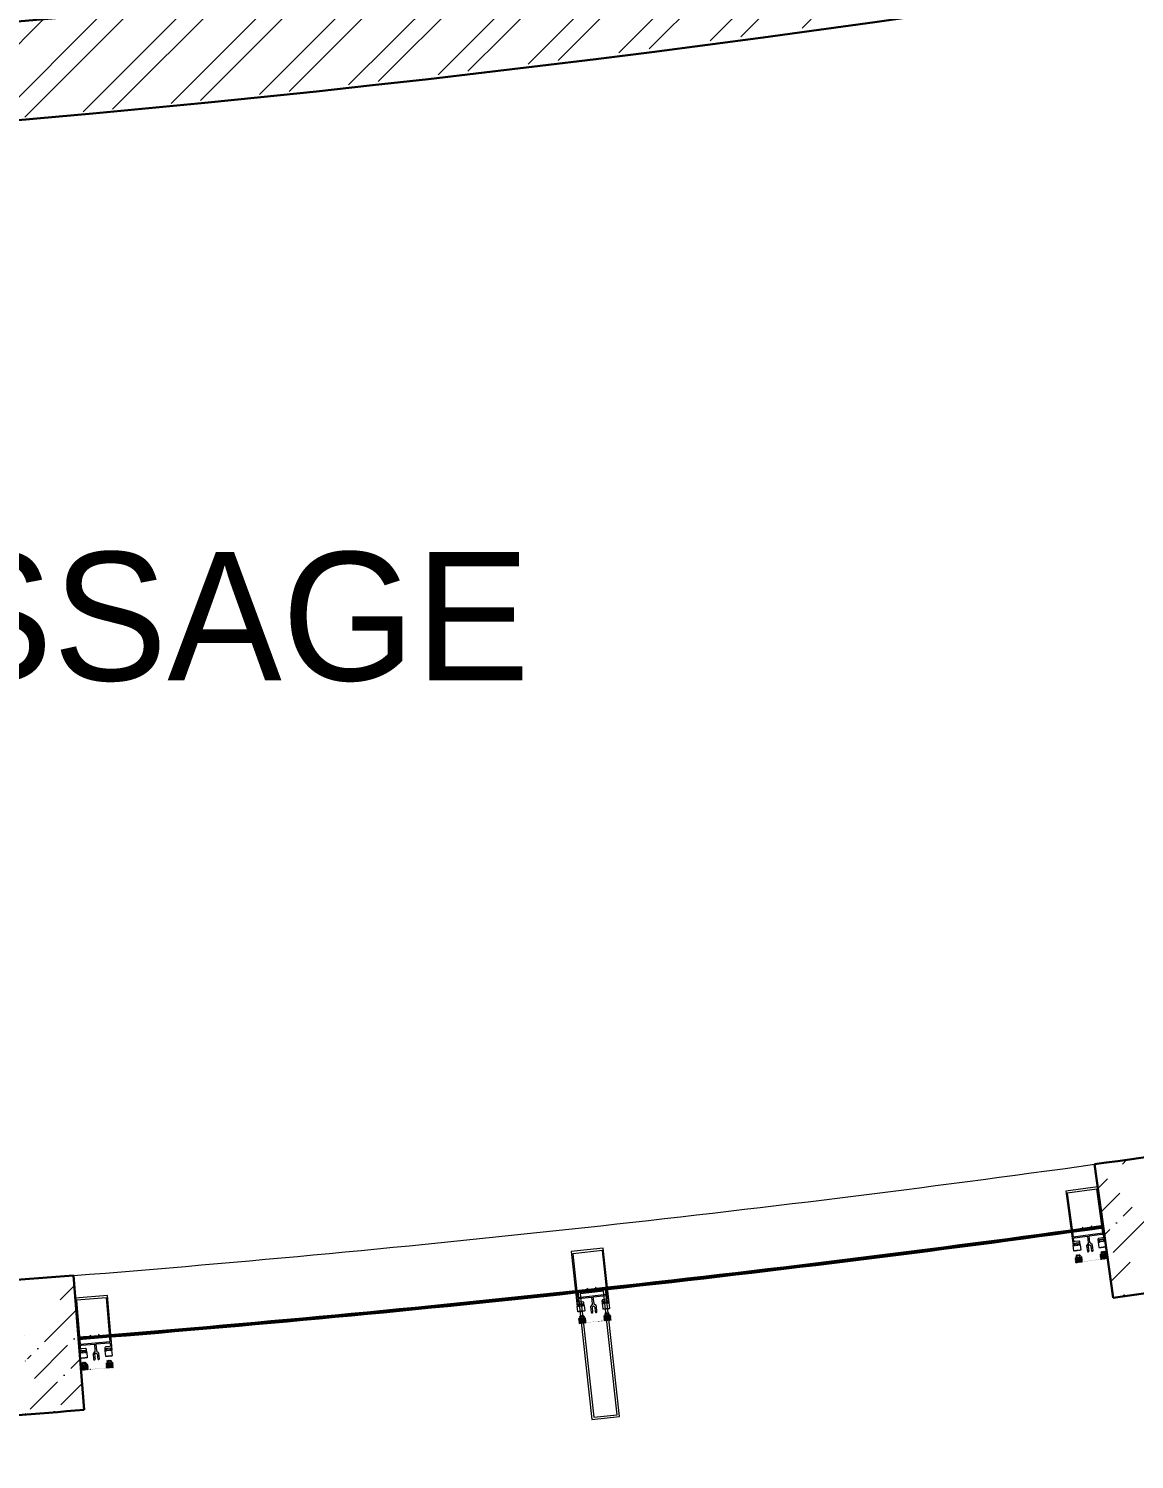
# Model space of a CAD drawing. Header units: millimetres. Extents: x 8275 to 147087, y -297470 to -191881.
# Drawn here: x 115798 to 118383, y -255542 to -252198 of the extents above; entities that cross this region are included whole.
import ezdxf

# ---------------------------------------------------------------- set-up
doc = ezdxf.new("R2010")
doc.units = ezdxf.units.MM
doc.header["$LTSCALE"] = 250
doc.header["$MEASUREMENT"] = 0
for name, color, linetype, lineweight in [('hatch', 9, 'Continuous', 0), ('text', 7, 'Continuous', 9), ('wall', 1, 'Continuous', 30), ('win', 4, 'Continuous', 20)]:
    doc.layers.add(name, color=color, linetype=linetype, lineweight=lineweight)
doc.styles.get("Standard").update_dxf_attribs({"font": 'GOTHIC.TTF', "height": 100})
pattern_1 = [(45, (-6686.724, -321362.345), (23.201941, 85.073785), [109.375, -21.875, 0, -21.875])]

msp = doc.modelspace()

# ---------------------------------------------------------------- hatches: boundary and pattern name
at = {"layer": 'hatch'}
h = msp.add_hatch(dxfattribs=at)
h.set_pattern_fill('ANSI32', color=256, scale=350, style=0)
h.set_pattern_definition([(45, (-6686.72, -321362.35), (-92.80777, 92.80777), []), (45, (-6624.85, -321362.35), (-92.80777, 92.80777), [])])
edge = h.paths.add_edge_path()
edge.add_line((117629.5, -252194), (117599.6, -251966))
edge.add_arc((112433.8, -214955.9), 37368.9, 262.12327, 277.94592, ccw=False)
edge.add_line((107312.7, -251972.2), (107277.7, -252193.6))
edge.add_arc((112455.2, -215257.3), 37297.4, 262.02063, 277.97921)
edge = h.paths.add_edge_path()
edge.add_line((117571.6, -251828.7), (117541.7, -251600.7))
edge.add_arc((112434.5, -214946), 37008.8, 262.13531, 277.93207, ccw=False)
edge.add_line((107370.5, -251606.7), (107335.5, -251828.1))
edge.add_arc((112476.3, -214946.8), 37237.9, 262.06468, 277.87059)
edge = h.paths.add_edge_path()
edge.add_line((127705.5, -249342.9), (127699.6, -249103.3))
edge.add_arc((112455.1, -214644.6), 37680.1, 280.12489, 293.86451, ccw=False)
edge.add_line((119079.1, -251738), (119114.9, -251965.2))
edge.add_arc((112612.8, -215281.8), 37255.2, 280.05122, 293.89841)
edge = h.paths.add_edge_path()
edge.add_line((119021.1, -251372.5), (119057.2, -251599.7))
edge.add_arc((112452, -214634.3), 37550.8, 280.13102, 293.95709)
edge.add_line((127699.6, -248950.1), (127699.6, -248698.3))
edge.add_arc((112452, -214634.4), 37320.7, 280.13794, 294.11411, ccw=False)
h.paths.add_polyline_path([(128156.8, -247451), (128156.8, -248168.1), (128161.9, -248165.9), (128161.9, -247451)])
h.paths.add_polyline_path([(127948.7, -248257.9), (127948.7, -247451), (127931.8, -247451), (127931.9, -248265.1)])
h.paths.add_polyline_path([(98253.5, -243221.2), (97937, -243901.1), (97728.5, -243804), (96826, -245742.5), (96256.4, -246966.1), (96464.9, -247063.2), (96972.7, -245972.5), (98253.5, -243221.2)])
h.paths.add_polyline_path([(126753.8, -243429.7), (126656.8, -243221.2), (126656.8, -243221.2), (127909.6, -245912.3), (128161.8, -245912.3), (128161.8, -245909.2), (126962.3, -243332.7), (127089.3, -243273.6), (128317.7, -245912.4), (128531.8, -245912.4), (128531.8, -245827.2), (127297.8, -243176.5), (127753.8, -242964.2), (128531.8, -242964.2), (128531.8, -242734.2), (127702.8, -242734.2), (127200.7, -242968), (127297.8, -243176.4)])
h = msp.add_hatch(dxfattribs=at)
h.set_pattern_fill('ANSI36', color=256, scale=350, style=0)
h.set_pattern_definition(pattern_1)
edge = h.paths.add_edge_path()
edge.add_line((120001.3, -254897.6), (120001.3, -254897.8))
edge.add_line((119966.8, -254710.7), (119978.6, -254774.7))
edge.add_line((120067.1, -254565.3), (120124.2, -254875.1))
edge.add_line((118456.8, -255147.1), (118456.9, -255147.3))
edge.add_line((118430.7, -254958.9), (118439.6, -255023.3))
edge.add_line((118289.7, -254852.5), (118333.1, -255164.5))
edge.add_arc((112688.4, -214534.2), 40830.4, 278.08474, 279.13921)
edge.add_arc((112688.4, -214534.2), 40705.4, 277.90933, 279.13921)
edge.add_arc((112688.4, -214534.2), 40830.4, 279.13921, 280.26837)
edge.add_arc((112688.4, -214534.2), 40705.4, 279.13921, 280.44378)
edge.add_arc((112688.4, -214534.2), 40895.4, 278.08446, 279.13921)
edge.add_arc((112688.4, -214534.2), 41020.4, 277.90933, 279.13921)
edge.add_arc((112688.4, -214534.2), 40895.4, 279.13921, 280.26865)
edge.add_arc((112688.4, -214534.2), 41020.4, 279.13921, 280.44378)
at = {"layer": 'hatch', "extrusion": (0.00036601, -0.002664, 0.999996)}
h = msp.add_hatch(dxfattribs=at)
h.set_pattern_fill('AR-HBONE', color=256, scale=0.411184, style=0)
h.set_pattern_definition([(45, (-6682.5878, -321391.3143), (2e-16, 2.326009148), [4.934210526, -1.64473684]), (135, (-6681.4248, -321390.1513), (2e-16, 2.326009148), [4.934210526, -1.64473684])])
h.paths.add_polyline_path([(118249, -255068.5), (118249.3, -255070.6), (118254.7, -255069.8), (118254.5, -255067.8)], flags=16)
h.paths.add_polyline_path([(118312.7, -255059.8), (118313, -255061.8), (118307.6, -255062.6), (118307.3, -255060.5)], flags=16)
edge = h.paths.add_edge_path()
edge.add_arc((118261.2, -255081.3), 0.685, -172.1764, 7.8236, ccw=False)
edge.add_arc((118259.8, -255081.5), 0.685, -172.1764, 7.8236, ccw=False)
edge.add_arc((118258.4, -255081.7), 0.685, -172.1764, 7.8236, ccw=False)
edge.add_arc((118257.1, -255081.8), 0.685, -172.1764, 7.8236, ccw=False)
edge.add_arc((118255.7, -255082), 0.685, -172.1764, 7.8236, ccw=False)
edge.add_arc((118254.4, -255082.2), 0.685, -172.1764, 7.8236, ccw=False)
edge.add_arc((118253, -255082.4), 0.685, -172.1764, 7.8236, ccw=False)
edge.add_arc((118251.7, -255082.6), 0.685, -172.1764, 7.8236, ccw=False)
edge.add_arc((118250.3, -255082.8), 0.685, -172.1764, 7.8236, ccw=False)
edge.add_arc((118248.9, -255083), 0.685, -172.1764, 7.8236, ccw=False)
edge.add_arc((118247.6, -255083.1), 0.685, -172.1764, 7.8236, ccw=False)
edge.add_arc((118246.2, -255083.3), 0.685, -172.1764, 7.8236, ccw=False)
edge.add_line((118245.5, -255083.4), (118243.9, -255071.3))
edge.add_line((118243.9, -255071.3), (118247.7, -255070.8))
edge.add_line((118247.7, -255070.8), (118247.4, -255068.8))
edge.add_line((118247.4, -255068.8), (118245.6, -255069))
edge.add_line((118245.6, -255069), (118246.8, -255065.4))
edge.add_line((118246.8, -255065.4), (118255.7, -255064.2))
edge.add_line((118255.7, -255064.2), (118257.9, -255067.3))
edge.add_line((118257.9, -255067.3), (118256.1, -255067.6))
edge.add_line((118256.1, -255067.6), (118256.4, -255069.6))
edge.add_line((118256.4, -255069.6), (118260.2, -255069.1))
edge.add_line((118260.2, -255069.1), (118261.8, -255081.2))
edge.add_arc((118304.5, -255075.2), 0.685, 187.8236, 367.8236)
edge.add_arc((118305.9, -255075.1), 0.685, 187.8236, 367.8236)
edge.add_arc((118307.2, -255074.9), 0.685, 187.8236, 367.8236)
edge.add_arc((118308.6, -255074.7), 0.685, 187.8236, 367.8236)
edge.add_arc((118309.9, -255074.5), 0.685, 187.8236, 367.8236)
edge.add_arc((118311.3, -255074.3), 0.685, 187.8236, 367.8236)
edge.add_arc((118312.6, -255074.1), 0.685, 187.8236, 367.8236)
edge.add_arc((118314, -255073.9), 0.685, 187.8236, 367.8236)
edge.add_arc((118315.4, -255073.7), 0.685, 187.8236, 367.8236)
edge.add_arc((118316.7, -255073.6), 0.685, 187.8236, 367.8236)
edge.add_arc((118318.1, -255073.4), 0.685, 187.8236, 367.8236)
edge.add_arc((118319.4, -255073.2), 0.685, 187.8236, 367.8236)
edge.add_line((118320.1, -255073.1), (118318.5, -255061.1))
edge.add_line((118318.5, -255061.1), (118314.7, -255061.6))
edge.add_line((118314.7, -255061.6), (118314.4, -255059.6))
edge.add_line((118314.4, -255059.6), (118316.1, -255059.3))
edge.add_line((118316.1, -255059.3), (118314, -255056.2))
edge.add_line((118314, -255056.2), (118305.2, -255057.4))
edge.add_line((118305.2, -255057.4), (118303.9, -255061))
edge.add_line((118303.9, -255061), (118305.7, -255060.8))
edge.add_line((118305.7, -255060.8), (118306, -255062.8))
edge.add_line((118306, -255062.8), (118302.2, -255063.3))
edge.add_line((118302.2, -255063.3), (118303.8, -255075.3))
at = {"layer": 'hatch'}
h = msp.add_hatch(dxfattribs=at)
h.set_pattern_fill('ANSI36', color=256, scale=350, style=0)
h.set_pattern_definition(pattern_1)
edge = h.paths.add_edge_path()
edge.add_line((115803.1, -255436.3), (115803.1, -255436.5))
edge.add_line((115788, -255246.9), (115793.2, -255311.7))
edge.add_line((115902.8, -255112.6), (115927.7, -255426.6))
edge.add_line((114241.1, -255525.3), (114241.1, -255525.5))
edge.add_line((114234.5, -255335.4), (114236.8, -255400.3))
edge.add_line((114105.3, -255215), (114116.2, -255529.8))
edge.add_arc((112693.2, -214610.5), 40754, 272.16746, 273.6043)
edge.add_arc((112693.2, -214610.5), 40629, 271.99172, 273.6043)
edge.add_arc((112688.4, -214534.2), 40830.4, 273.60429, 274.35379)
edge.add_arc((112688.4, -214534.2), 40705.4, 273.60429, 274.5292)
edge.add_arc((112693.2, -214610.5), 40819, 272.16718, 273.6043)
edge.add_arc((112693.2, -214610.5), 40944, 271.99172, 273.6043)
edge.add_arc((112688.4, -214534.2), 40895.4, 273.60429, 274.35407)
edge.add_arc((112688.4, -214534.2), 41020.4, 273.60429, 274.5292)
at = {"layer": 'hatch', "extrusion": (0.000291448, -0.002673, 0.999996)}
h = msp.add_hatch(dxfattribs=at)
h.set_pattern_fill('AR-HBONE', color=256, scale=0.411184, style=0)
h.set_pattern_definition([(45, (-6683.4306, -321391.409), (2e-16, 2.326009148), [4.934210526, -1.64473684]), (135, (-6682.2676, -321390.246), (2e-16, 2.326009148), [4.934210526, -1.64473684])])
h.paths.add_polyline_path([(117088.9, -255210.6), (117089.1, -255212.7), (117094.6, -255212.1), (117094.3, -255210)], flags=16)
h.paths.add_polyline_path([(117152.8, -255203.7), (117153, -255205.7), (117147.6, -255206.3), (117147.4, -255204.2)], flags=16)
edge = h.paths.add_edge_path()
edge.add_arc((117100.7, -255223.7), 0.685, -173.7773, 6.2227, ccw=False)
edge.add_arc((117099.3, -255223.8), 0.685, -173.7773, 6.2227, ccw=False)
edge.add_arc((117097.9, -255224), 0.685, -173.7773, 6.2227, ccw=False)
edge.add_arc((117096.6, -255224.1), 0.685, -173.7773, 6.2227, ccw=False)
edge.add_arc((117095.2, -255224.3), 0.685, -173.7773, 6.2227, ccw=False)
edge.add_arc((117093.8, -255224.4), 0.685, -173.7773, 6.2227, ccw=False)
edge.add_arc((117092.5, -255224.6), 0.685, -173.7773, 6.2227, ccw=False)
edge.add_arc((117091.1, -255224.7), 0.685, -173.7773, 6.2227, ccw=False)
edge.add_arc((117089.8, -255224.9), 0.685, -173.7773, 6.2227, ccw=False)
edge.add_arc((117088.4, -255225), 0.685, -173.7773, 6.2227, ccw=False)
edge.add_arc((117087, -255225.2), 0.685, -173.7773, 6.2227, ccw=False)
edge.add_arc((117085.7, -255225.3), 0.685, -173.7773, 6.2227, ccw=False)
edge.add_line((117085, -255225.4), (117083.7, -255213.3))
edge.add_line((117083.7, -255213.3), (117087.5, -255212.8))
edge.add_line((117087.5, -255212.8), (117087.3, -255210.8))
edge.add_line((117087.3, -255210.8), (117085.5, -255211))
edge.add_line((117085.5, -255211), (117086.7, -255207.4))
edge.add_line((117086.7, -255207.4), (117095.6, -255206.4))
edge.add_line((117095.6, -255206.4), (117097.7, -255209.7))
edge.add_line((117097.7, -255209.7), (117096, -255209.9))
edge.add_line((117096, -255209.9), (117096.2, -255211.9))
edge.add_line((117096.2, -255211.9), (117100, -255211.5))
edge.add_line((117100, -255211.5), (117101.3, -255223.6))
edge.add_arc((117144.1, -255218.9), 0.685, 186.2227, 366.2227)
edge.add_arc((117145.5, -255218.7), 0.685, 186.2227, 366.2227)
edge.add_arc((117146.9, -255218.6), 0.685, 186.2227, 366.2227)
edge.add_arc((117148.2, -255218.4), 0.685, 186.2227, 366.2227)
edge.add_arc((117149.6, -255218.3), 0.685, 186.2227, 366.2227)
edge.add_arc((117151, -255218.1), 0.685, 186.2227, 366.2227)
edge.add_arc((117152.3, -255218), 0.685, 186.2227, 366.2227)
edge.add_arc((117153.7, -255217.8), 0.685, 186.2227, 366.2227)
edge.add_arc((117155, -255217.7), 0.685, 186.2227, 366.2227)
edge.add_arc((117156.4, -255217.5), 0.685, 186.2227, 366.2227)
edge.add_arc((117157.8, -255217.4), 0.685, 186.2227, 366.2227)
edge.add_arc((117159.1, -255217.2), 0.685, 186.2227, 366.2227)
edge.add_line((117159.8, -255217.2), (117158.5, -255205.1))
edge.add_line((117158.5, -255205.1), (117154.7, -255205.5))
edge.add_line((117154.7, -255205.5), (117154.5, -255203.5))
edge.add_line((117154.5, -255203.5), (117156.2, -255203.3))
edge.add_line((117156.2, -255203.3), (117154.2, -255200.1))
edge.add_line((117154.2, -255200.1), (117145.3, -255201))
edge.add_line((117145.3, -255201), (117144, -255204.6))
edge.add_line((117144, -255204.6), (117145.7, -255204.4))
edge.add_line((117145.7, -255204.4), (117146, -255206.5))
edge.add_line((117146, -255206.5), (117142.1, -255206.9))
edge.add_line((117142.1, -255206.9), (117143.5, -255218.9))
at = {"layer": 'hatch', "extrusion": (0.000223397, -0.00268, 0.999996)}
h = msp.add_hatch(dxfattribs=at)
h.set_pattern_fill('AR-HBONE', color=256, scale=0.411184, style=0)
h.set_pattern_definition([(45, (-6684.1997, -321391.476), (2e-16, 2.326009148), [4.934210526, -1.64473684]), (135, (-6683.0367, -321390.313), (2e-16, 2.326009148), [4.934210526, -1.64473684])])
h.paths.add_polyline_path([(115925.7, -255319.7), (115925.9, -255321.7), (115931.3, -255321.3), (115931.2, -255319.2)], flags=16)
h.paths.add_polyline_path([(115989.8, -255314.3), (115990, -255316.4), (115984.5, -255316.8), (115984.3, -255314.8)], flags=16)
edge = h.paths.add_edge_path()
edge.add_arc((115937.1, -255333), 0.685, -175.2342, 4.7658, ccw=False)
edge.add_arc((115935.8, -255333.2), 0.685, -175.2342, 4.7658, ccw=False)
edge.add_arc((115934.4, -255333.3), 0.685, -175.2342, 4.7658, ccw=False)
edge.add_arc((115933, -255333.4), 0.685, -175.2342, 4.7658, ccw=False)
edge.add_arc((115931.7, -255333.5), 0.685, -175.2342, 4.7658, ccw=False)
edge.add_arc((115930.3, -255333.6), 0.685, -175.2342, 4.7658, ccw=False)
edge.add_arc((115928.9, -255333.7), 0.685, -175.2342, 4.7658, ccw=False)
edge.add_arc((115927.6, -255333.8), 0.685, -175.2342, 4.7658, ccw=False)
edge.add_arc((115926.2, -255333.9), 0.685, -175.2342, 4.7658, ccw=False)
edge.add_arc((115924.8, -255334.1), 0.685, -175.2342, 4.7658, ccw=False)
edge.add_arc((115923.5, -255334.2), 0.685, -175.2342, 4.7658, ccw=False)
edge.add_arc((115922.1, -255334.3), 0.685, -175.2342, 4.7658, ccw=False)
edge.add_line((115921.4, -255334.3), (115920.4, -255322.2))
edge.add_line((115920.4, -255322.2), (115924.2, -255321.9))
edge.add_line((115924.2, -255321.9), (115924.1, -255319.8))
edge.add_line((115924.1, -255319.8), (115922.3, -255320))
edge.add_line((115922.3, -255320), (115923.6, -255316.4))
edge.add_line((115923.6, -255316.4), (115932.5, -255315.7))
edge.add_line((115932.5, -255315.7), (115934.6, -255318.9))
edge.add_line((115934.6, -255318.9), (115932.8, -255319.1))
edge.add_line((115932.8, -255319.1), (115933, -255321.1))
edge.add_line((115933, -255321.1), (115936.8, -255320.8))
edge.add_line((115936.8, -255320.8), (115937.8, -255333))
edge.add_arc((115980.7, -255329.3), 0.685, 184.7658, 364.7658)
edge.add_arc((115982.1, -255329.2), 0.685, 184.7658, 364.7658)
edge.add_arc((115983.5, -255329.1), 0.685, 184.7658, 364.7658)
edge.add_arc((115984.8, -255329), 0.685, 184.7658, 364.7658)
edge.add_arc((115986.2, -255328.9), 0.685, 184.7658, 364.7658)
edge.add_arc((115987.6, -255328.7), 0.685, 184.7658, 364.7658)
edge.add_arc((115988.9, -255328.6), 0.685, 184.7658, 364.7658)
edge.add_arc((115990.3, -255328.5), 0.685, 184.7658, 364.7658)
edge.add_arc((115991.7, -255328.4), 0.685, 184.7658, 364.7658)
edge.add_arc((115993, -255328.3), 0.685, 184.7658, 364.7658)
edge.add_arc((115994.4, -255328.2), 0.685, 184.7658, 364.7658)
edge.add_arc((115995.8, -255328.1), 0.685, 184.7658, 364.7658)
edge.add_line((115996.4, -255328), (115995.4, -255315.9))
edge.add_line((115995.4, -255315.9), (115991.6, -255316.2))
edge.add_line((115991.6, -255316.2), (115991.4, -255314.2))
edge.add_line((115991.4, -255314.2), (115993.2, -255314))
edge.add_line((115993.2, -255314), (115991.3, -255310.8))
edge.add_line((115991.3, -255310.8), (115982.4, -255311.5))
edge.add_line((115982.4, -255311.5), (115980.9, -255315.1))
edge.add_line((115980.9, -255315.1), (115982.7, -255314.9))
edge.add_line((115982.7, -255314.9), (115982.9, -255317))
edge.add_line((115982.9, -255317), (115979, -255317.3))
edge.add_line((115979, -255317.3), (115980, -255329.4))

# ---------------------------------------------------------------- linework, layer by layer
at = {"layer": 'wall'}
for p, q in [((118289.7, -254852.5, -11300.6), (118333.1, -255164.5, -11300.6)), ((115902.8, -255112.6, -11300.6), (115927.7, -255426.6, -11300.6)), ((115803.1, -255436.3, -11300.6), (115803.1, -255436.5, -11300.6))]:
    msp.add_line(p, q, dxfattribs=at)
for centre, radius, start, end in [((112457, -214647.6, -11300.6), 37910.1, 242.78078, 293.91038), ((112457, -214647.6, -11300.6), 37680.1, 262.15249, 277.84127), ((112688.4, -214534.2, -11300.6), 40705.4, 277.90933, 279.13921), ((112688.4, -214534.2, -11300.6), 41020.4, 277.90933, 279.13921), ((112688.4, -214534.2, -11300.6), 40705.4, 273.60429, 274.5292), ((112688.4, -214534.2, -11300.6), 41020.4, 273.60429, 274.5292)]:
    msp.add_arc(centre, radius, start, end, dxfattribs=at)
at = {"layer": 'win', "extrusion": (0.00036601, -0.002664, 0.999996)}
for p, q in [((118260.8, -254999.5, -11300.6), (118262.4, -255000.7, -11300.6)), ((118263.1, -255006.1, -11300.6), (118261.9, -255007.7, -11300.6)), ((118262.4, -255000.7, -11300.6), (118263.1, -255006.1, -11300.6)), ((118282.5, -254996.6, -11300.6), (118281.4, -254998.1, -11300.6)), ((118281.4, -254998.1, -11300.6), (118282.1, -255003.5, -11300.6)), ((118282.1, -255003.5, -11300.6), (118283.7, -255004.7, -11300.6))]:
    msp.add_line(p, q, dxfattribs=at)
at = {"layer": 'win', "extrusion": (0.000291448, -0.002673, 0.999996)}
for p, q in [((117102.6, -255142.2, -11300.6), (117104.2, -255143.4, -11300.6)), ((117124.4, -255139.9, -11300.6), (117123.2, -255141.4, -11300.6)), ((117123.2, -255141.4, -11300.6), (117123.8, -255146.8, -11300.6)), ((117104.7, -255148.9, -11300.6), (117103.5, -255150.4, -11300.6)), ((117104.2, -255143.4, -11300.6), (117104.7, -255148.9, -11300.6)), ((117123.8, -255146.8, -11300.6), (117125.3, -255148, -11300.6))]:
    msp.add_line(p, q, dxfattribs=at)
at = {"layer": 'win', "extrusion": (0.000223397, -0.00268, 0.999996)}
for p, q in [((115941.2, -255251.6, -11300.6), (115942.7, -255252.9, -11300.6)), ((115943.2, -255258.4, -11300.6), (115941.9, -255259.8, -11300.6)), ((115942.7, -255252.9, -11300.6), (115943.2, -255258.4, -11300.6)), ((115963.1, -255249.8, -11300.6), (115961.8, -255251.3, -11300.6)), ((115961.8, -255251.3, -11300.6), (115962.3, -255256.8, -11300.6)), ((115962.3, -255256.8, -11300.6), (115963.8, -255258, -11300.6))]:
    msp.add_line(p, q, dxfattribs=at)
at = {"layer": 'win', "extrusion": (0.00036601, -0.002664, 0.999996), "elevation": -10447}
msp.add_lwpolyline([(118285.2, -255075.1), (118285.8, -255075.5), (118285.3, -255076.2), (118285.7, -255078.9), (118286.3, -255079.3), (118285.8, -255080), (118286.2, -255082.7), (118286.8, -255083.1, 0.960671), (118290.3, -255082.5), (118288.6, -255070, 0.198912), (118287.7, -255068.4), (118283.9, -255065.5, -0.198912), (118282.9, -255063.9), (118280.8, -255048.3), (118310.9, -255044.1, -0.414214), (118313.7, -255046.2), (118314.2, -255050.2, -0.414214), (118312.1, -255053), (118303.4, -255054.2, 0.414214), (118301.3, -255056.9), (118302.2, -255063.3), (118306, -255062.8), (118305.7, -255060.8), (118304, -255061), (118303.5, -255057.6), (118315.7, -255055.9), (118316.2, -255059.3), (118314.4, -255059.6), (118314.7, -255061.6), (118318.5, -255061.1), (118301, -254933.6), (118226.3, -254943.8), (118243.8, -255071.3), (118247.6, -255070.8), (118247.4, -255068.8), (118245.6, -255069), (118245.1, -255065.6), (118257.3, -255063.9), (118257.8, -255067.3), (118256, -255067.6), (118256.3, -255069.6), (118260.1, -255069.1), (118259.2, -255062.7, 0.414214), (118256.5, -255060.6), (118247.8, -255061.8, -0.414214), (118245, -255059.7), (118244.5, -255055.8, -0.414214), (118246.6, -255053), (118276.7, -255048.8), (118278.9, -255064.5, -0.198912), (118278.4, -255066.3), (118275.5, -255070.1, 0.198912), (118275, -255071.9), (118276.8, -255084.4, 0.960671), (118280.3, -255084), (118280.8, -255083.4), (118280.4, -255080.7), (118279.8, -255080.2), (118280.2, -255079.6), (118279.9, -255076.9), (118279.3, -255076.4), (118279.7, -255075.8), (118279.4, -255073.1), (118278.7, -255072.6), (118281.5, -255068.9), (118285.3, -255071.7), (118284.8, -255072.4)], format="xyb", close=True, dxfattribs=at)
for points in [[(118229.8, -254948.9), (118243.7, -255050.6), (118313, -255041.1), (118299, -254939.4)], [(118249, -255068.5), (118249.3, -255070.6), (118254.7, -255069.8), (118254.5, -255067.8)], [(118312.7, -255059.8), (118313, -255061.8), (118307.6, -255062.6), (118307.3, -255060.5)]]:
    msp.add_lwpolyline(points, close=True, dxfattribs=at)
for points in [[(118261.8, -255081.2, -1), (118260.5, -255081.4, -1), (118259.1, -255081.6, -1), (118257.8, -255081.7, -1), (118256.4, -255081.9, -1), (118255.1, -255082.1, -1), (118253.7, -255082.3, -1), (118252.3, -255082.5, -1), (118251, -255082.7, -1), (118249.6, -255082.9, -1), (118248.3, -255083.1, -1), (118246.9, -255083.2, -1), (118245.5, -255083.4), (118243.9, -255071.3), (118247.6, -255070.8), (118247.4, -255068.8), (118245.6, -255069), (118246.8, -255065.4), (118255.7, -255064.2), (118257.9, -255067.3), (118256, -255067.6), (118256.3, -255069.6), (118260.2, -255069.1), (118261.8, -255081.2)], [(118303.8, -255075.3, 1), (118305.2, -255075.1, 1), (118306.5, -255075, 1), (118307.9, -255074.8, 1), (118309.2, -255074.6, 1), (118310.6, -255074.4, 1), (118312, -255074.2, 1), (118313.3, -255074, 1), (118314.7, -255073.8, 1), (118316, -255073.7, 1), (118317.4, -255073.5, 1), (118318.8, -255073.3, 1), (118320.1, -255073.1), (118318.5, -255061.1), (118314.7, -255061.6), (118314.4, -255059.6), (118316.1, -255059.3), (118314, -255056.2), (118305.2, -255057.4), (118303.9, -255061), (118305.7, -255060.8), (118306, -255062.8), (118302.2, -255063.3), (118303.8, -255075.3)]]:
    msp.add_lwpolyline(points, format="xyb", dxfattribs=at)
at = {"layer": 'win', "extrusion": (0.000291448, -0.002673, 0.999996), "elevation": -10443.5}
msp.add_lwpolyline([(117124.8, -255218.2), (117125.4, -255218.6), (117124.9, -255219.2), (117125.2, -255222), (117125.8, -255222.5), (117125.3, -255223.1), (117125.6, -255225.8), (117126.3, -255226.3, 0.960671), (117129.8, -255225.7), (117128.4, -255213.2, 0.198912), (117127.5, -255211.6), (117123.8, -255208.6, -0.198912), (117122.9, -255206.9), (117121.2, -255191.2), (117151.4, -255187.9, -0.414214), (117154.2, -255190.1), (117154.6, -255194.1, -0.414214), (117152.4, -255196.8), (117143.7, -255197.8, 0.414214), (117141.5, -255200.5), (117142.2, -255206.9), (117146, -255206.5), (117145.8, -255204.4), (117144, -255204.6), (117143.6, -255201.2), (117155.9, -255199.9), (117156.3, -255203.3), (117154.5, -255203.5), (117154.7, -255205.5), (117158.5, -255205.1), (117144.6, -255077.1), (117069.7, -255085.3), (117083.6, -255213.3), (117087.4, -255212.9), (117087.2, -255210.8), (117085.4, -255211), (117085.1, -255207.6), (117097.3, -255206.3), (117097.7, -255209.7), (117095.9, -255209.9), (117096.1, -255211.9), (117100, -255211.5), (117099.3, -255205.1, 0.414214), (117096.5, -255202.9), (117087.8, -255203.8, -0.414214), (117085.1, -255201.7), (117084.7, -255197.7, -0.414214), (117086.9, -255195), (117117.1, -255191.7), (117118.8, -255207.4, -0.198912), (117118.3, -255209.2), (117115.3, -255212.9, 0.198912), (117114.8, -255214.7), (117116.2, -255227.2, 0.960671), (117119.7, -255227), (117120.2, -255226.4), (117119.9, -255223.7), (117119.3, -255223.2), (117119.8, -255222.6), (117119.5, -255219.8), (117118.9, -255219.4), (117119.4, -255218.7), (117119.1, -255216), (117118.5, -255215.5), (117121.4, -255211.9), (117125, -255214.8), (117124.5, -255215.4)], format="xyb", close=True, dxfattribs=at)
for points in [[(117073, -255090.5), (117084.1, -255192.5), (117153.6, -255185), (117142.5, -255082.9)], [(117152.8, -255203.7), (117153, -255205.7), (117147.6, -255206.3), (117147.4, -255204.2)], [(117088.9, -255210.6), (117089.1, -255212.7), (117094.6, -255212.1), (117094.3, -255210)]]:
    msp.add_lwpolyline(points, close=True, dxfattribs=at)
at = {"layer": 'win', "extrusion": (0.000223397, -0.00268, 0.999996), "elevation": -10441}
msp.add_lwpolyline([(115961.4, -255328.1), (115962, -255328.6), (115961.5, -255329.2), (115961.7, -255331.9), (115962.3, -255332.4), (115961.8, -255333), (115962.1, -255335.8), (115962.7, -255336.3, 0.960671), (115966.2, -255335.8), (115965.1, -255323.3, 0.198912), (115964.3, -255321.6), (115960.7, -255318.5, -0.198912), (115959.8, -255316.9), (115958.5, -255301.1), (115988.8, -255298.6, -0.414214), (115991.5, -255300.9), (115991.8, -255304.8, -0.414214), (115989.6, -255307.5), (115980.8, -255308.2, 0.414214), (115978.6, -255310.9), (115979.1, -255317.3), (115982.9, -255317), (115982.7, -255314.9), (115981, -255315.1), (115980.7, -255311.7), (115993, -255310.6), (115993.3, -255314), (115991.5, -255314.2), (115991.7, -255316.2), (115995.5, -255315.9), (115984.8, -255187.7), (115909.7, -255193.9), (115920.4, -255322.2), (115924.2, -255321.9), (115924, -255319.8), (115922.2, -255320), (115922, -255316.6), (115934.2, -255315.5), (115934.5, -255318.9), (115932.8, -255319.1), (115932.9, -255321.1), (115936.7, -255320.8), (115936.2, -255314.4, 0.414214), (115933.5, -255312.1), (115924.8, -255312.9, -0.414214), (115922.1, -255310.6), (115921.8, -255306.7, -0.414214), (115924.1, -255304), (115954.4, -255301.5), (115955.7, -255317.2, -0.198912), (115955.1, -255319), (115952.1, -255322.6, 0.198912), (115951.5, -255324.4), (115952.5, -255337, 0.960671), (115956.1, -255336.8), (115956.6, -255336.2), (115956.4, -255333.5), (115955.8, -255333), (115956.3, -255332.4), (115956.1, -255329.7), (115955.5, -255329.2), (115956, -255328.6), (115955.7, -255325.8), (115955.1, -255325.3), (115958.1, -255321.8), (115961.7, -255324.8), (115961.2, -255325.4)], format="xyb", close=True, dxfattribs=at)
for points in [[(115912.9, -255199.2), (115921.4, -255301.5), (115991, -255295.7), (115982.5, -255193.3)], [(115925.7, -255319.7), (115925.9, -255321.7), (115931.3, -255321.3), (115931.2, -255319.2)], [(115989.8, -255314.3), (115990, -255316.4), (115984.5, -255316.8), (115984.3, -255314.8)]]:
    msp.add_lwpolyline(points, close=True, dxfattribs=at)
at = {"layer": 'win', "extrusion": (-4.62928e-06, 4.24569e-05, 1), "elevation": -11314.3}
for points in [[(117179, -255441.5), (117146.5, -255143.3), (117081.9, -255150.4), (117114.4, -255448.6)], [(117173.5, -255437.1), (117142.1, -255148.8), (117087.4, -255154.8), (117118.8, -255443.1)]]:
    msp.add_lwpolyline(points, close=True, dxfattribs=at)
at = {"layer": 'win', "extrusion": (0.000291448, -0.002673, 0.999996), "elevation": -10443.5}
for points in [[(117143.5, -255218.9, 1), (117144.8, -255218.8, 1), (117146.2, -255218.6, 1), (117147.5, -255218.5, 1), (117148.9, -255218.3, 1), (117150.3, -255218.2, 1), (117151.6, -255218, 1), (117153, -255217.9, 1), (117154.4, -255217.8, 1), (117155.7, -255217.6, 1), (117157.1, -255217.5, 1), (117158.4, -255217.3, 1), (117159.8, -255217.2), (117158.5, -255205.1), (117154.7, -255205.5), (117154.5, -255203.5), (117156.2, -255203.3), (117154.2, -255200.1), (117145.3, -255201), (117144, -255204.6), (117145.7, -255204.4), (117146, -255206.5), (117142.1, -255206.9), (117143.5, -255218.9)], [(117101.3, -255223.6, -1), (117100, -255223.8, -1), (117098.6, -255223.9, -1), (117097.2, -255224.1, -1), (117095.9, -255224.2, -1), (117094.5, -255224.4, -1), (117093.2, -255224.5, -1), (117091.8, -255224.7, -1), (117090.4, -255224.8, -1), (117089.1, -255225, -1), (117087.7, -255225.1, -1), (117086.3, -255225.3, -1), (117085, -255225.4), (117083.7, -255213.3), (117087.4, -255212.9), (117087.2, -255210.8), (117085.5, -255211), (117086.7, -255207.4), (117095.6, -255206.4), (117097.7, -255209.7), (117095.9, -255209.9), (117096.1, -255211.9), (117100, -255211.5), (117101.3, -255223.6)]]:
    msp.add_lwpolyline(points, format="xyb", dxfattribs=at)
at = {"layer": 'win', "extrusion": (0.000223397, -0.00268, 0.999996), "elevation": -10441}
for points in [[(115937.8, -255333, -1), (115936.5, -255333.1, -1), (115935.1, -255333.2, -1), (115933.7, -255333.3, -1), (115932.4, -255333.4, -1), (115931, -255333.6, -1), (115929.6, -255333.7, -1), (115928.3, -255333.8, -1), (115926.9, -255333.9, -1), (115925.5, -255334, -1), (115924.2, -255334.1, -1), (115922.8, -255334.2, -1), (115921.4, -255334.3), (115920.4, -255322.2), (115924.2, -255321.9), (115924, -255319.8), (115922.3, -255320), (115923.6, -255316.4), (115932.5, -255315.7), (115934.6, -255318.9), (115932.8, -255319.1), (115932.9, -255321.1), (115936.8, -255320.8), (115937.8, -255333)], [(115980, -255329.4, 1), (115981.4, -255329.3, 1), (115982.8, -255329.1, 1), (115984.1, -255329, 1), (115985.5, -255328.9, 1), (115986.9, -255328.8, 1), (115988.2, -255328.7, 1), (115989.6, -255328.6, 1), (115991, -255328.5, 1), (115992.3, -255328.4, 1), (115993.7, -255328.2, 1), (115995.1, -255328.1, 1), (115996.4, -255328), (115995.4, -255315.9), (115991.6, -255316.2), (115991.4, -255314.2), (115993.2, -255314), (115991.3, -255310.8), (115982.4, -255311.5), (115980.9, -255315.1), (115982.7, -255314.9), (115982.9, -255317), (115979, -255317.3), (115980, -255329.4)]]:
    msp.add_lwpolyline(points, format="xyb", dxfattribs=at)
at = {"layer": 'win'}
for radius in [40705.4, 40849.4, 40850.4, 40851.4, 40852.4, 40853.4, 40854.4, 40855.4]:
    msp.add_arc((112688.4, -214534.2, -11300.6), radius, 274.5292, 277.90933, dxfattribs=at)
at = {"layer": 'win', "extrusion": (0.00036601, -0.002664, 0.999996)}
for centre, radius, start, end in [((118284.4, -255089.7, -10577.9), 56, 86.5378, 109.1094), ((118273.1, -255055.8, -10578), 23.7, 98.4062, 105.0554), ((118284.8, -255092.4, -10577.9), 59.5, 88.196, 107.4511), ((118271.2, -255044.6, -10578), 11.8, 97.0932, 110.7449), ((118273, -255051.7, -10578), 18.7, 99.2856, 108.5849), ((118278.7, -255070.8, -10577.9), 38.2, 102.6298, 107.6555), ((118284.9, -255093.3, -10577.9), 61, 88.7725, 106.8746), ((118311.2, -255284.7, -10577.3), 254.6, 97.0131, 98.634), ((118287.3, -255110.6, -10577.8), 79.4, 95.3894, 100.2578), ((118284.8, -255092.8, -10577.9), 62, 94.8353, 100.8118), ((118281, -255064.6, -10577.9), 34.1, 93.2107, 102.4364), ((118284.6, -255059.2, -10578), 27.3, 86.8527, 93.8533), ((118285.1, -255053.1, -10578), 21.7, 87.4503, 95.3816), ((118284.8, -255046.1, -10578), 15.6, 85.6864, 95.82), ((118284.7, -255040.3, -10578), 9.46, 81.9484, 99.1024)]:
    msp.add_arc(centre, radius, start, end, dxfattribs=at)
at = {"layer": 'win', "extrusion": (0.000291448, -0.002673, 0.999996)}
for centre, radius, start, end in [((117123.7, -255233, -10584.3), 56, 84.9369, 107.5085), ((117124, -255235.7, -10584.3), 59.5, 86.5951, 105.8502), ((117113.3, -255198.8, -10584.4), 23.7, 96.8053, 103.4545), ((117111.7, -255187.5, -10584.4), 11.8, 95.4923, 109.144), ((117113.4, -255194.7, -10584.4), 18.7, 97.6846, 106.984), ((117124.1, -255236.6, -10584.3), 61, 87.1716, 105.2737), ((117118.5, -255214, -10584.4), 38.2, 101.0288, 106.0546), ((117145, -255428.7, -10583.8), 254.6, 95.4122, 97.0331), ((117126, -255254, -10584.3), 79.4, 93.7885, 98.6569), ((117124, -255236.2, -10584.3), 62, 93.2344, 99.2109), ((117120.9, -255207.9, -10584.4), 34.1, 91.6098, 100.8355), ((117124.8, -255202.5, -10584.4), 27.3, 85.2518, 92.2524), ((117125.4, -255196.4, -10584.4), 21.7, 85.8494, 93.7806), ((117125.3, -255189.4, -10584.4), 15.6, 84.0855, 94.219), ((117125.3, -255183.7, -10584.4), 9.46, 80.3475, 97.5015)]:
    msp.add_arc(centre, radius, start, end, dxfattribs=at)
at = {"layer": 'win', "extrusion": (0.000223397, -0.00268, 0.999996)}
for centre, radius, start, end in [((115959.9, -255343, -10590.6), 56, 83.48, 106.0516), ((115960.1, -255345.7, -10590.6), 59.5, 85.1383, 104.3934), ((115950.4, -255308.5, -10590.7), 23.7, 95.3485, 101.9977), ((115949.1, -255297.2, -10590.7), 11.8, 94.0355, 107.6872), ((115950.6, -255304.4, -10590.7), 18.7, 96.2278, 105.5272), ((115960.2, -255346.5, -10590.6), 61, 85.7148, 103.8169), ((115955.2, -255323.8, -10590.6), 38.2, 99.572, 104.5978), ((115976.3, -255539.1, -10590), 254.6, 93.9554, 95.5763), ((115961.7, -255364, -10590.5), 79.4, 92.3316, 97.2), ((115960.2, -255346.1, -10590.6), 62, 91.7776, 97.7541), ((115957.8, -255317.7, -10590.6), 34.1, 90.153, 99.3787), ((115961.8, -255312.5, -10590.7), 27.3, 83.795, 90.7956), ((115962.6, -255306.4, -10590.7), 21.7, 84.3926, 92.3238), ((115962.6, -255299.4, -10590.7), 15.6, 82.6286, 92.7622), ((115962.8, -255293.6, -10590.7), 9.46, 78.8907, 96.0446)]:
    msp.add_arc(centre, radius, start, end, dxfattribs=at)

# ---------------------------------------------------------------- texts
at = {"layer": 'text', "insert": (111440.1, -253421.6, -11300.6), "char_height": 250, "width": 5273.551, "attachment_point": 1}
msp.add_mtext('{\\H1.2x;2685 WIDE CLEAR PASSAGE}', dxfattribs=at)

doc.saveas('drawing.dxf')
